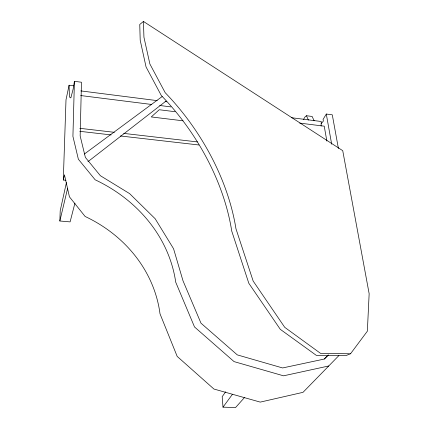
<?xml version="1.0" encoding="UTF-8"?>
<svg xmlns="http://www.w3.org/2000/svg" width="429" height="429" viewBox="0 0 429 429"><rect width="100%" height="100%" fill="white"/><g stroke="black" fill="none" stroke-linecap="round" stroke-linejoin="round"><path stroke-width="0.64" d="M328.314 354.863L324.131 359.084L282.614 367.953L237.285 354.885L200.987 323.176L183.001 280.791L173.557 248.718L155.18 218.752L129.606 193.613L100.375 175.708L85.387 157.432L80.159 135.955L81.467 82.234L74.421 81.317L72.919 136.368L78.368 159.229L95.163 179.799A150.359 131.274 5.7 0 1 175.718 282.18L194.519 326.968L234.073 361.615L283.537 375.82L328.716 365.985M65.964 180.277L63.299 180.008L66.002 99.807L69.08 85.226L73.708 85.821M321.106 126.083L321.262 121.504L291.371 117.696M74.925 203.158L70.099 221.89L59.845 221.005L60.21 210.725L66.415 182.593M74.421 81.317L73.112 89.216L70.844 97.903L69.428 96.975L69.08 85.226M63.299 180.008L64.447 174.807L69.434 196.836L85.114 216.463A140.219 125.15 2.7 0 1 160.012 313.835L177.193 356.419L213.932 389.039L260.258 402.107L303.008 392.337L338.883 355.587M59.845 221.005L67.562 188.535M303.544 119.444L304.863 117.117L306.44 115.733L312.13 116.463L314.135 120.79M338.401 148.455L332.293 114.822L326.292 114.044L323.069 119.428L323.359 121.112L321.198 123.6M225.654 391.806L222.195 396.659L222.989 407.159L235.553 407.55L244.471 397.56M222.989 407.159L232.448 394.283M350.536 353.759L367.358 331.188L369.154 293.731L342.733 150.67L143.442 21.45L139.752 24.474L140.197 40.219L146.053 66.935L161.309 95.544A177.703 113.529 55.2 0 1 231.751 231.124L248.809 283.263L280.293 329.333L316.275 355.33L346.176 355.507L350.536 353.759L320.731 353.496L284.749 327.343L253.169 281.07L235.961 228.775A178.512 113.17 55.2 0 0 165.192 92.696L149.877 63.985L143.94 37.216L143.442 21.45M324.415 359.062L328.164 355.271M87.95 161.679L166.039 101.051M84.379 154.027L162.178 96.525M79.81 128.314L114.371 132.314M123.675 133.387L197.442 141.924M79.81 131.317L111.09 134.91M120.404 135.977L198.927 144.991M183.049 120.817L151.255 116.94L159.25 109.738L175.021 111.701M80.657 95.544L151.678 104.478M159.642 105.475L170.924 106.896M299.683 123.096L324.238 126.185L326.855 141.061M80.813 90.905L157.202 100.627M165.17 101.641L166.5 101.807M306.44 115.733L308.408 120.061M331.676 144.203L326.292 114.044"/></g></svg>
